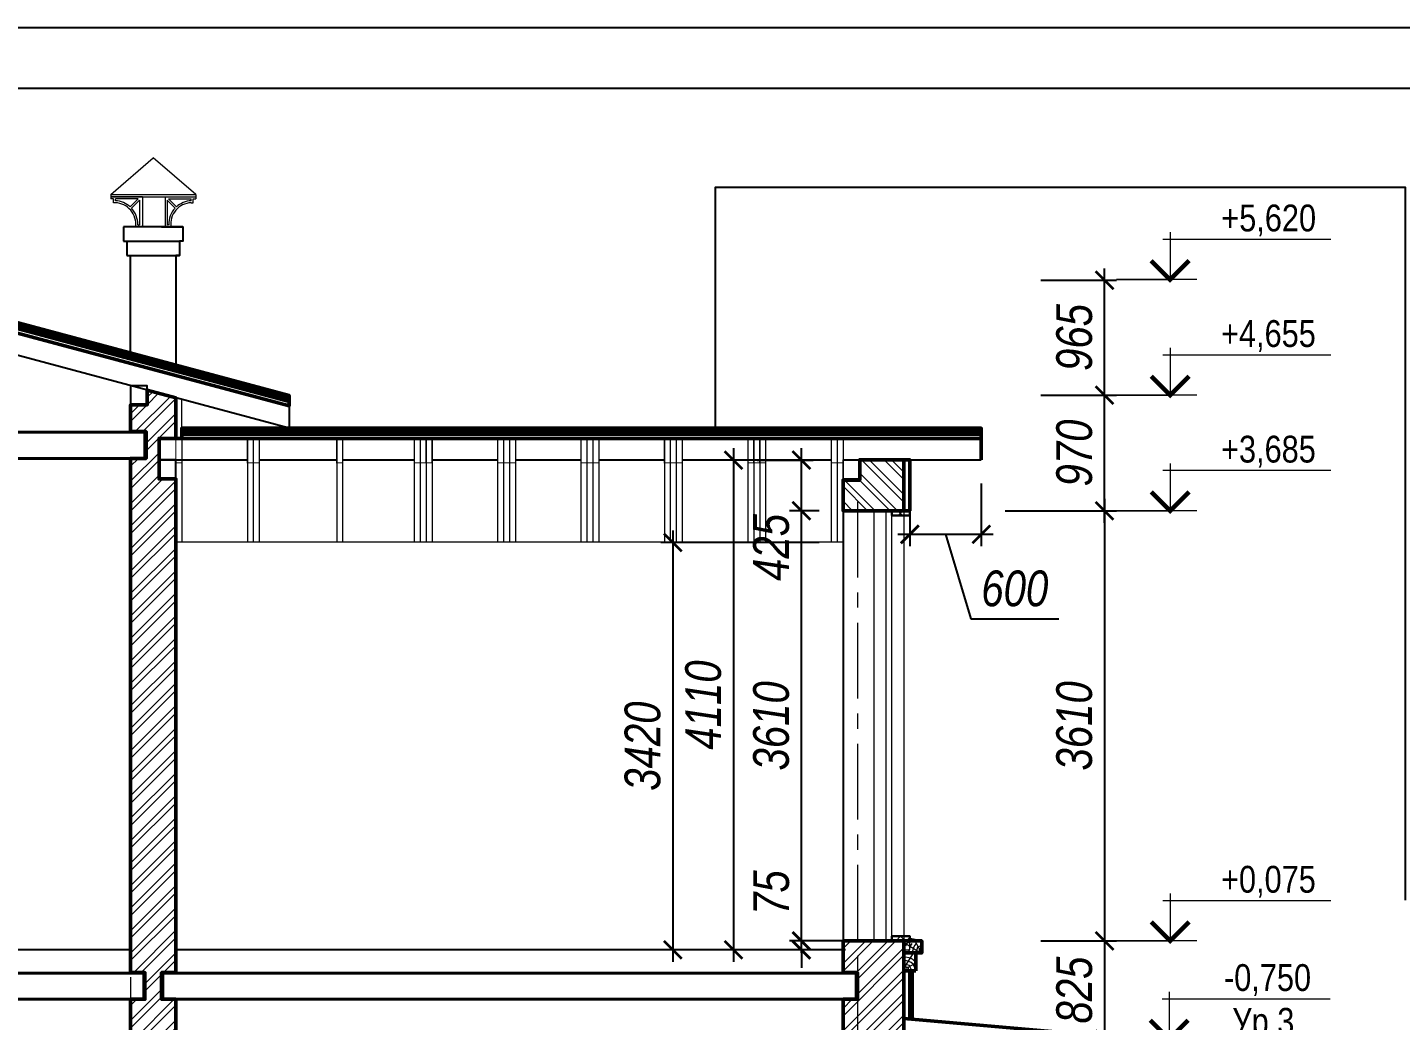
# Model space of a CAD drawing. Header units: millimetres. Extents: x 1582001 to 3303937, y 226471 to 491235.
# Drawn here: x 1894565 to 1906088, y 401720 to 410055 of the extents above; entities that cross this region are included whole.
import ezdxf
from ezdxf.enums import TextEntityAlignment as Align

# ---------------------------------------------------------------- set-up
doc = ezdxf.new("R2010")
doc.units = ezdxf.units.MM
doc.linetypes.add('CENTER', pattern=[50.8, 31.75, -6.35, 6.35, -6.35])
doc.linetypes.add('CONTI', pattern=[0])
doc.layers.get('Defpoints').update_dxf_attribs({"color": 255, "lineweight": 30})
for name, color, linetype, lineweight in [('A-Wall-G', 22, 'Continuous', 50), ('Кирпич', 253, 'Continuous', 9), ('Кровля', 232, 'Continuous', 25), ('Окна', 4, 'Continuous', 18), ('Оси', 251, 'CENTER', 9), ('Отметки', 123, 'Continuous', 18), ('Размеры', 7, 'Continuous', 18), ('Стены несущие', 7, 'Continuous', 40), ('Тонкая', 6, 'Continuous', 15), ('Утеплитель', 145, 'Continuous', 9), ('Штриховка', 252, 'Continuous', 15), ('Штриховки', 251, 'Continuous', 20)]:
    doc.layers.add(name, color=color, linetype=linetype, lineweight=lineweight)
for name, color, linetype in [('Rasmer', 135, 'Continuous'), ('Strichovki', 251, 'Continuous'), ('Т-Подписи', 7, 'Continuous'), ('Формуляр', 138, 'Continuous')]:
    doc.layers.add(name, color=color, linetype=linetype)
doc.styles.add('-АР-', font='ARIALN.TTF', dxfattribs={"width": 0.98, "height": 300})
doc.styles.add('style', font='ARIALNI.TTF', dxfattribs={"width": 0.98, "height": 300})
doc.dimstyles.new('М100', dxfattribs={"dimtxt": 600, "dimasz": 150, "dimexe": 100, "dimexo": 200, "dimgap": 100, "dimtad": 1, "dimdec": 0, "dimtxsty": 'style', "dimblk": 'ARCHTICK', "dimcen": 150, "dimdle": 100, "dimclrt": 256, "dimadec": 0, "dimazin": 0, "dimtfac": 1, "dimtdec": 0, "dimtmove": 1, "dimatfit": 3, "dimldrblk": 'NONE', "dimfxl": 0, "dimarcsym": 0})

# ---------------------------------------------------------------- blocks, each defined once
blk = doc.blocks.new('*U28')
h = blk.add_hatch()
h.set_pattern_fill('ANSI37', color=256, scale=20, angle=180, style=0)
h.set_pattern_definition([(225, (7204.86, 115358.71), (44.90128, -44.90128), []), (315, (7204.86, 115358.71), (44.90128, 44.90128), [])])
h.paths.add_polyline_path([(-3570, 50), (-3610, 50), (-3610, -100), (-3570, -100)])
h = blk.add_hatch()
h.set_pattern_fill('ANSI37', color=256, scale=20, angle=180, style=0)
h.set_pattern_definition([(225, (10215.04, 115358.71), (44.90128, -44.90128), []), (315, (10215.04, 115358.71), (44.90128, 44.90128), [])])
h.paths.add_polyline_path([(-40, 50), (-40, -50), (0, -50), (0, 50)])
for points in [[(0, -100), (-3610, -100), (-3610, 0), (0, 0)], [(0, -250), (-3610, -250), (-3610, -150), (0, -150)]]:
    blk.add_lwpolyline(points, close=True)
at = {"layer": 'Утеплитель', "lineweight": 30}
for points in [[(-3570, -100), (-3610, -100), (-3610, 50), (-3570, 50)], [(0, -100), (-40, -100), (-40, 50), (0, 50)]]:
    blk.add_lwpolyline(points, close=True, dxfattribs=at)
blk = doc.blocks.new('_ArchTick')
at = {"color": 0, "linetype": 'ByBlock', "const_width": 0.15}
blk.add_lwpolyline([(-0.5, -0.5), (0.5, 0.5)], dxfattribs=at)
blk = doc.blocks.new('*D591')
at = {"layer": 'Defpoints', "color": 0, "lineweight": -3, "transparency": 16777216}
for p in [(1902570, 405998), (1902870, 402388), (1903604, 402388)]:
    blk.add_point(p, dxfattribs=at)
at = {"layer": 'Размеры', "color": 0, "lineweight": -2, "transparency": 16777216}
for p, q in [((1903604, 406098), (1903604, 402288)), ((1902770, 405998), (1903704, 405998)), ((1903070, 402388), (1903704, 402388))]:
    blk.add_line(p, q, dxfattribs=at)
at = {"layer": 'Размеры', "color": 0, "lineweight": -2, "transparency": 16777216, "xscale": 150, "yscale": 150, "zscale": 150}
for p, rotation in [((1903604, 405998), 90), ((1903604, 402388), 270)]:
    blk.add_blockref('_ArchTick', p, dxfattribs=dict(at, rotation=rotation))
at = {"layer": 'Размеры', "transparency": 16777216, "insert": (1903351, 404193), "char_height": 300, "attachment_point": 5, "rotation": 90, "style": 'style'}
blk.add_mtext('3610', dxfattribs=at)
blk = doc.blocks.new('_None')
blk = doc.blocks.new('*U5')
at = {"color": 0, "linetype": 'Continuous', "lineweight": -2}
for p, q in [((6, 5.3), (6, 0)), ((24, 4.5), (5.2, 4.5)), ((9, 0), (0, 0)), ((0, 0), (6, 0))]:
    blk.add_line(p, q, dxfattribs=at)
at = {"color": 0, "linetype": 'Continuous', "lineweight": -2, "const_width": 0.5}
blk.add_lwpolyline([(3.88, 2.12), (6, 0), (8.12, 2.12)], dxfattribs=at)
at = {"color": 0, "linetype": 'Continuous', "lineweight": -2, "style": '-АР-', "flags": 8}
blk.add_attdef('OTMETKA', text='', height=3, dxfattribs=at).set_placement((17.03, 4.5), align=Align.BOTTOM_CENTER)
blk.add_attdef('FLOOR', text='', height=3, dxfattribs=at).set_placement((17, 3.5), align=Align.TOP_CENTER)
blk = doc.blocks.new('OTMETKA')
at = {"color": 0, "linetype": 'Continuous', "lineweight": -2}
for p, q in [((6, 5.3), (6, 0)), ((24, 4.5), (5.2, 4.5)), ((9, 0), (0, 0)), ((0, 0), (6, 0))]:
    blk.add_line(p, q, dxfattribs=at)
at = {"color": 0, "linetype": 'Continuous', "lineweight": -2, "const_width": 0.5}
blk.add_lwpolyline([(3.88, 2.12), (6, 0), (8.12, 2.12)], dxfattribs=at)
at = {"color": 0, "linetype": 'Continuous', "lineweight": -2, "style": '-АР-', "flags": 8}
blk.add_attdef('OTMETKA', text='', height=3, dxfattribs=at).set_placement((17, 4.5), align=Align.BOTTOM_CENTER)
blk.add_attdef('FLOOR', text='', height=3, dxfattribs=at).set_placement((17, 3.5), align=Align.TOP_CENTER)
blk = doc.blocks.new('*D592')
at = {"layer": 'Defpoints', "color": 0, "lineweight": -3, "transparency": 16777216}
for p in [(1902870, 402388), (1903420, 401563), (1903604, 401563)]:
    blk.add_point(p, dxfattribs=at)
at = {"layer": 'Размеры', "color": 0, "lineweight": -2, "transparency": 16777216}
for p, q in [((1903604, 402488), (1903604, 401463)), ((1903070, 402388), (1903704, 402388)), ((1903620, 401563), (1903704, 401563))]:
    blk.add_line(p, q, dxfattribs=at)
at = {"layer": 'Размеры', "color": 0, "lineweight": -2, "transparency": 16777216, "xscale": 150, "yscale": 150, "zscale": 150}
for p, rotation in [((1903604, 402388), 90), ((1903604, 401563), 270)]:
    blk.add_blockref('_ArchTick', p, dxfattribs=dict(at, rotation=rotation))
at = {"layer": 'Размеры', "transparency": 16777216, "insert": (1903351, 401976), "char_height": 300, "attachment_point": 5, "rotation": 90, "style": 'style'}
blk.add_mtext('825', dxfattribs=at)
blk = doc.blocks.new('*D593')
at = {"layer": 'Defpoints', "color": 0, "lineweight": -3, "transparency": 16777216}
for p in [(1901060, 402388), (1901630, 402388), (1901630, 402313)]:
    blk.add_point(p, dxfattribs=at)
at = {"layer": 'Размеры', "color": 0, "lineweight": -2, "transparency": 16777216}
for p, q in [((1901060, 402388), (1901060, 402538)), ((1901430, 402388), (1900960, 402388)), ((1901430, 402313), (1900960, 402313)), ((1901060, 402313), (1901060, 402388)), ((1901060, 402313), (1901060, 402163))]:
    blk.add_line(p, q, dxfattribs=at)
at = {"layer": 'Размеры', "color": 0, "lineweight": -2, "transparency": 16777216, "xscale": 150, "yscale": 150, "zscale": 150}
for p, rotation in [((1901060, 402388), 270), ((1901060, 402313), 90)]:
    blk.add_blockref('_ArchTick', p, dxfattribs=dict(at, rotation=rotation))
at = {"layer": 'Размеры', "transparency": 16777216, "insert": (1900808, 402794), "char_height": 300, "attachment_point": 5, "rotation": 90, "style": 'style'}
blk.add_mtext('75', dxfattribs=at)
blk = doc.blocks.new('*D594')
at = {"layer": 'Defpoints', "color": 0, "lineweight": -3, "transparency": 16777216}
for p in [(1901410, 406423), (1900490, 402313), (1901410, 402313)]:
    blk.add_point(p, dxfattribs=at)
at = {"layer": 'Размеры', "color": 0, "lineweight": -2, "transparency": 16777216}
for p, q in [((1900490, 406523), (1900490, 402213)), ((1901210, 406423), (1900390, 406423)), ((1901210, 402313), (1900390, 402313))]:
    blk.add_line(p, q, dxfattribs=at)
at = {"layer": 'Размеры', "color": 0, "lineweight": -2, "transparency": 16777216, "xscale": 150, "yscale": 150, "zscale": 150}
for p, rotation in [((1900490, 406423), 90), ((1900490, 402313), 270)]:
    blk.add_blockref('_ArchTick', p, dxfattribs=dict(at, rotation=rotation))
at = {"layer": 'Размеры', "transparency": 16777216, "insert": (1900237, 404368), "char_height": 300, "attachment_point": 5, "rotation": 90, "style": 'style'}
blk.add_mtext('4110', dxfattribs=at)
blk = doc.blocks.new('*D595')
at = {"layer": 'Defpoints', "color": 0, "lineweight": -3, "transparency": 16777216}
for p in [(1901060, 405998), (1901410, 405998), (1901410, 402388)]:
    blk.add_point(p, dxfattribs=at)
at = {"layer": 'Размеры', "color": 0, "lineweight": -2, "transparency": 16777216}
for p, q in [((1901060, 402288), (1901060, 406098)), ((1901210, 405998), (1900960, 405998)), ((1901210, 402388), (1900960, 402388))]:
    blk.add_line(p, q, dxfattribs=at)
at = {"layer": 'Размеры', "color": 0, "lineweight": -2, "transparency": 16777216, "xscale": 150, "yscale": 150, "zscale": 150}
for p, rotation in [((1901060, 405998), 90), ((1901060, 402388), 270)]:
    blk.add_blockref('_ArchTick', p, dxfattribs=dict(at, rotation=rotation))
at = {"layer": 'Размеры', "transparency": 16777216, "insert": (1900807, 404193), "char_height": 300, "attachment_point": 5, "rotation": 90, "style": 'style'}
blk.add_mtext('3610', dxfattribs=at)
blk = doc.blocks.new('*D596')
at = {"layer": 'Defpoints', "color": 0, "lineweight": -3, "transparency": 16777216}
for p in [(1900490, 406424), (1901060, 406424), (1901410, 405999)]:
    blk.add_point(p, dxfattribs=at)
at = {"layer": 'Размеры', "color": 0, "lineweight": -2, "transparency": 16777216}
for p, q in [((1901060, 405899), (1901060, 406524)), ((1900690, 406424), (1901160, 406424)), ((1901210, 405999), (1900960, 405999))]:
    blk.add_line(p, q, dxfattribs=at)
at = {"layer": 'Размеры', "color": 0, "lineweight": -2, "transparency": 16777216, "xscale": 150, "yscale": 150, "zscale": 150}
for p, rotation in [((1901060, 406424), 90), ((1901060, 405999), 270)]:
    blk.add_blockref('_ArchTick', p, dxfattribs=dict(at, rotation=rotation))
at = {"layer": 'Размеры', "transparency": 16777216, "insert": (1900807, 405691), "char_height": 300, "attachment_point": 5, "rotation": 90, "style": 'style'}
blk.add_mtext('425', dxfattribs=at)
blk = doc.blocks.new('*D597')
at = {"layer": 'Defpoints', "color": 0, "lineweight": -3, "transparency": 16777216}
for p in [(1901970, 406426), (1902570, 406426), (1902570, 405801)]:
    blk.add_point(p, dxfattribs=at)
at = {"layer": 'Размеры', "color": 0, "lineweight": -2, "transparency": 16777216}
for p, q in [((1901970, 406226), (1901970, 405701)), ((1902570, 406226), (1902570, 405701)), ((1901870, 405801), (1902670, 405801)), ((1902270, 405801), (1902483, 405092)), ((1902483, 405092), (1903220, 405092))]:
    blk.add_line(p, q, dxfattribs=at)
at = {"layer": 'Размеры', "color": 0, "lineweight": -2, "transparency": 16777216, "xscale": 150, "yscale": 150, "zscale": 150, "rotation": 180}
blk.add_blockref('_ArchTick', (1901970, 405801), dxfattribs=at)
at = {"layer": 'Размеры', "color": 0, "lineweight": -2, "transparency": 16777216, "xscale": 150, "yscale": 150, "zscale": 150}
blk.add_blockref('_ArchTick', (1902570, 405801), dxfattribs=at)
at = {"layer": 'Размеры', "transparency": 16777216, "insert": (1902851, 405345), "char_height": 300, "attachment_point": 5, "style": 'style'}
blk.add_mtext('600', dxfattribs=at)
blk = doc.blocks.new('*D598')
at = {"layer": 'Defpoints', "color": 0, "lineweight": -3, "transparency": 16777216}
for p in [(1901410, 405733), (1899981, 402313), (1901410, 402313)]:
    blk.add_point(p, dxfattribs=at)
at = {"layer": 'Размеры', "color": 0, "lineweight": -2, "transparency": 16777216}
for p, q in [((1899981, 405833), (1899981, 402213)), ((1901210, 405733), (1899881, 405733)), ((1901210, 402313), (1899881, 402313))]:
    blk.add_line(p, q, dxfattribs=at)
at = {"layer": 'Размеры', "color": 0, "lineweight": -2, "transparency": 16777216, "xscale": 150, "yscale": 150, "zscale": 150}
for p, rotation in [((1899981, 405733), 90), ((1899981, 402313), 270)]:
    blk.add_blockref('_ArchTick', p, dxfattribs=dict(at, rotation=rotation))
at = {"layer": 'Размеры', "transparency": 16777216, "insert": (1899728, 404023), "char_height": 300, "attachment_point": 5, "rotation": 90, "style": 'style'}
blk.add_mtext('3420', dxfattribs=at)
blk = doc.blocks.new('*D599')
at = {"layer": 'Defpoints', "color": 0, "lineweight": -3, "transparency": 16777216}
for p in [(1902870, 406968), (1903604, 406968), (1902570, 405998)]:
    blk.add_point(p, dxfattribs=at)
at = {"layer": 'Размеры', "color": 0, "lineweight": -2, "transparency": 16777216}
for p, q in [((1903604, 405898), (1903604, 407068)), ((1903070, 406968), (1903704, 406968)), ((1902770, 405998), (1903704, 405998))]:
    blk.add_line(p, q, dxfattribs=at)
at = {"layer": 'Размеры', "color": 0, "lineweight": -2, "transparency": 16777216, "xscale": 150, "yscale": 150, "zscale": 150}
for p, rotation in [((1903604, 406968), 90), ((1903604, 405998), 270)]:
    blk.add_blockref('_ArchTick', p, dxfattribs=dict(at, rotation=rotation))
at = {"layer": 'Размеры', "transparency": 16777216, "insert": (1903351, 406483), "char_height": 300, "attachment_point": 5, "rotation": 90, "style": 'style'}
blk.add_mtext('970', dxfattribs=at)
blk = doc.blocks.new('*D600')
at = {"layer": 'Defpoints', "color": 0, "lineweight": -3, "transparency": 16777216}
for p in [(1902870, 407933), (1903604, 407933), (1902870, 406968)]:
    blk.add_point(p, dxfattribs=at)
at = {"layer": 'Размеры', "color": 0, "lineweight": -2, "transparency": 16777216}
for p, q in [((1903604, 406868), (1903604, 408033)), ((1903070, 407933), (1903704, 407933)), ((1903070, 406968), (1903704, 406968))]:
    blk.add_line(p, q, dxfattribs=at)
at = {"layer": 'Размеры', "color": 0, "lineweight": -2, "transparency": 16777216, "xscale": 150, "yscale": 150, "zscale": 150}
for p, rotation in [((1903604, 407933), 90), ((1903604, 406968), 270)]:
    blk.add_blockref('_ArchTick', p, dxfattribs=dict(at, rotation=rotation))
at = {"layer": 'Размеры', "transparency": 16777216, "insert": (1903351, 407453), "char_height": 300, "attachment_point": 5, "rotation": 90, "style": 'style'}
blk.add_mtext('965', dxfattribs=at)

msp = doc.modelspace()

# ---------------------------------------------------------------- hatches: boundary and pattern name
at = {"layer": 'Кирпич'}
h = msp.add_hatch(dxfattribs=at)
h.set_pattern_fill('ANSI32', color=0, scale=14, style=0)
h.set_pattern_definition([(45, (345157.06, 64994.14), (-94.292689, 94.292689), []), (45, (345219.93, 64994.14), (-94.292689, 94.292689), [])])
h.paths.add_polyline_path([(1895429.9, 402123.3), (1895549.9, 402123.3), (1895549.9, 401898.3), (1895429.9, 401898.3), (1895429.9, 401563.3), (1895809.9, 401563.3), (1895809.9, 401898.3), (1895689.9, 401898.3), (1895689.9, 402123.3), (1895809.9, 402123.3), (1895809.9, 406266.3), (1895669.9, 406266.3), (1895669.9, 406606.3), (1895809.9, 406606.3), (1895809.9, 406945.9), (1895569.9, 407010.3), (1895569.9, 406888.1), (1895429.9, 406888.1), (1895429.9, 406663.3), (1895559.9, 406663.3), (1895559.9, 406438.3), (1895429.9, 406438.3)])
h = msp.add_hatch(dxfattribs=at)
h.set_pattern_fill('ANSI32', color=0, scale=14, style=0)
h.set_pattern_definition([(135, (3440002.72, 64436.65), (94.292689, 94.292689), []), (135, (3439939.85, 64436.65), (94.292689, 94.292689), [])])
h.paths.add_polyline_path([(1901919.9, 406426.3), (1901549.9, 406426.3), (1901549.9, 406256.3), (1901409.9, 406256.3), (1901409.9, 405998.5), (1901919.9, 405998.5)])
h = msp.add_hatch(dxfattribs=at)
h.set_pattern_fill('ANSI32', color=0, scale=14, style=0)
h.set_pattern_definition([(45, (521407.74, 138055.65), (-94.292689, 94.292689), []), (45, (521470.6, 138055.65), (-94.292689, 94.292689), [])])
h.paths.add_polyline_path([(1901529.9, 402388.3), (1901409.9, 402388.3), (1901409.9, 402123.3), (1901529.9, 402123.3)])
h.paths.add_polyline_path([(1901919.9, 402388.3), (1901819.9, 402388.3), (1901529.9, 402388.3), (1901529.9, 401563.3), (1901919.9, 401563.3)])
h.paths.add_polyline_path([(1901529.9, 401898.3), (1901409.9, 401898.3), (1901409.9, 401563.3), (1901529.9, 401563.3)])

# ---------------------------------------------------------------- linework, layer by layer
for p, q in [((1901409.9, 405998.5), (1901409.9, 402388.3)), ((1895429.9, 402313.3), (1894379.9, 402313.3)), ((1901409.9, 402313.3), (1895809.9, 402313.3))]:
    msp.add_line(p, q)
at = {"color": 0, "lineweight": -3, "ltscale": 100}
msp.add_lwpolyline([(1895429.9, 408142.3), (1895809.9, 408142.3), (1895809.9, 407220.6), (1895429.9, 407322.4)], close=True, dxfattribs=at)
at = {"layer": 'A-Wall-G', "color": 0, "ltscale": 100}
for p, q in [((1902569.9, 406606.3), (1895669.9, 406606.3)), ((1895669.9, 406606.3), (1895669.9, 406426.3)), ((1902569.9, 406666.3), (1895859.9, 406666.3)), ((1902569.9, 406641.3), (1895859.9, 406641.3)), ((1902569.9, 406426.3), (1902569.9, 406606.3)), ((1901919.9, 401738.3), (1903319.9, 401613.3))]:
    msp.add_line(p, q, dxfattribs=at)
at = {"layer": 'A-Wall-G', "color": 0, "lineweight": -3, "ltscale": 100}
for p, q in [((1895669.9, 406426.3), (1896409.9, 406426.3)), ((1896459.9, 406426.3), (1896459.9, 406426.3)), ((1896509.9, 406426.3), (1897159.9, 406426.3)), ((1897209.9, 406426.3), (1897809.9, 406426.3)), ((1897859.9, 406426.3), (1897859.9, 406426.3)), ((1897909.9, 406426.3), (1897909.9, 406426.3)), ((1897959.9, 406426.3), (1898509.9, 406426.3)), ((1898559.9, 406426.3), (1898559.9, 406426.3)), ((1898609.9, 406426.3), (1898609.9, 406426.3)), ((1898659.9, 406426.3), (1899209.9, 406426.3)), ((1899259.9, 406426.3), (1899259.9, 406426.3)), ((1899309.9, 406426.3), (1899309.9, 406426.3)), ((1899359.9, 406426.3), (1899909.9, 406426.3)), ((1900059.9, 406426.3), (1900609.9, 406426.3)), ((1900759.9, 406426.3), (1901309.9, 406426.3)), ((1901409.9, 406426.3), (1902569.9, 406426.3))]:
    msp.add_line(p, q, dxfattribs=at)
at = {"layer": 'A-Wall-G', "ltscale": 100}
for p, q in [((1901919.9, 402288.3), (1902069.9, 402288.3)), ((1901919.9, 402288.3), (1902069.9, 402288.3)), ((1902019.9, 402288.3), (1902019.9, 402138.3)), ((1902019.9, 402288.3), (1902019.9, 402138.3)), ((1902019.9, 402138.3), (1901919.9, 402138.3)), ((1902019.9, 402138.3), (1901919.9, 402138.3)), ((1901969.9, 402138.3), (1901969.9, 401988.3)), ((1901969.9, 402138.3), (1901969.9, 401733.9)), ((1901989.9, 402138.3), (1901989.9, 401988.3)), ((1901989.9, 402138.3), (1901989.9, 401732.1))]:
    msp.add_line(p, q, dxfattribs=at)
at = {"layer": 'A-Wall-G', "color": 0, "ltscale": 100}
for points in [[(1889539.9, 406966), (1893149.9, 407933.3), (1896759.9, 406966), (1896759.9, 406878), (1893149.9, 407845.3), (1889539.9, 406878), (1889539.9, 406966)], [(1896759.9, 406940.7), (1893149.9, 407908)], [(1896759.9, 406915.4), (1893149.9, 407882.7)], [(1902569.9, 406606.3), (1902569.9, 406691.3), (1895859.9, 406691.3), (1895859.9, 406606.3), (1902569.9, 406606.3)]]:
    msp.add_lwpolyline(points, dxfattribs=at)
at = {"layer": 'A-Wall-G', "ltscale": 100}
for points in [[(1895809.9, 401563.3), (1895809.9, 401898.3), (1895689.9, 401898.3), (1895689.9, 402123.3), (1895809.9, 402123.3), (1895809.9, 406266.3), (1895669.9, 406266.3), (1895669.9, 406606.3), (1895809.9, 406606.3), (1895809.9, 406945.9), (1895569.9, 407010.3), (1895569.9, 406888.1), (1895429.9, 406888.1), (1895429.9, 406663.3), (1895559.9, 406663.3), (1895559.9, 406438.3), (1895429.9, 406438.3), (1895429.9, 402123.3), (1895549.9, 402123.3), (1895549.9, 401898.3), (1895429.9, 401898.3), (1895429.9, 401563.3)], [(1901919.9, 406426.3), (1901549.9, 406426.3), (1901549.9, 406256.3), (1901409.9, 406256.3), (1901409.9, 405998.5), (1901409.9, 405998.5), (1901409.9, 405998.5), (1901409.9, 405998.5), (1901409.9, 405998.5), (1901919.9, 405998.5), (1901919.9, 406426.3)], [(1901919.9, 401463.4), (1901919.9, 402388.3), (1901409.9, 402388.3), (1901409.9, 402123.3), (1901529.9, 402123.3), (1901529.9, 401898.3), (1901409.9, 401898.3), (1901409.9, 401563.3)], [(1901919.9, 402288.3), (1902069.9, 402288.3), (1902069.9, 402388.3), (1901919.9, 402388.3), (1901919.9, 402288.3)], [(1901919.9, 402288.3), (1902069.9, 402288.3), (1902069.9, 402388.3), (1901919.9, 402388.3), (1901919.9, 402288.3)]]:
    msp.add_lwpolyline(points, dxfattribs=at)
msp.add_lwpolyline([(1901969.9, 405998.5), (1901919.9, 405998.5), (1901919.9, 406426.3), (1901969.9, 406426.3)], close=True, dxfattribs=at)
at = {"layer": 'Rasmer', "color": 0, "ltscale": 2}
msp.add_lwpolyline([(1906128.8, 402731.7), (1906128.8, 408710.3), (1900336.1, 408710.3), (1900336.1, 406691.3)], dxfattribs=at)
at = {"layer": 'Strichovki'}
msp.add_line((1901969.9, 402408.3), (1902069.9, 402388.3), dxfattribs=at)
at = {"layer": 'Кровля', "color": 0}
msp.add_lwpolyline([(1889539.9, 406878), (1893149.9, 407845.3), (1896759.9, 406878), (1896759.9, 406691.7), (1893149.9, 407659), (1889539.9, 406691.3), (1889539.9, 406878)], dxfattribs=at)
at = {"layer": 'Кровля'}
for points in [[(1895429.9, 406888.1), (1895569.9, 406888.1), (1895569.9, 407048.1), (1895429.9, 407048.1)], [(1895669.9, 406266.3), (1895809.9, 406266.3), (1895809.9, 406426.3), (1895669.9, 406426.3)]]:
    msp.add_lwpolyline(points, close=True, dxfattribs=at)
for points in [[(1896459.9, 406426.3), (1896459.9, 406426.3)], [(1896509.9, 406426.3), (1897159.9, 406426.3)], [(1897209.9, 406426.3), (1897809.9, 406426.3)], [(1897859.9, 406426.3), (1897859.9, 406426.3)], [(1897909.9, 406426.3), (1897909.9, 406426.3)], [(1897959.9, 406426.3), (1898509.9, 406426.3)], [(1898559.9, 406426.3), (1898559.9, 406426.3)], [(1898609.9, 406426.3), (1898609.9, 406426.3)], [(1898659.9, 406426.3), (1899209.9, 406426.3)], [(1899259.9, 406426.3), (1899259.9, 406426.3)], [(1899309.9, 406426.3), (1899309.9, 406426.3)], [(1899359.9, 406426.3), (1899909.9, 406426.3)], [(1900009.9, 406426.3), (1900009.9, 406426.3)], [(1900059.9, 406426.3), (1900609.9, 406426.3)], [(1900659.9, 406426.3), (1900659.9, 406426.3)], [(1900709.9, 406426.3), (1900709.9, 406426.3)], [(1900759.9, 406426.3), (1901309.9, 406426.3)], [(1901359.9, 406426.3), (1901359.9, 406426.3)]]:
    msp.add_lwpolyline(points, dxfattribs=at)
at = {"layer": 'Оси', "ltscale": 20}
for p, q in [((1895429.9, 406148.1), (1895429.9, 397034.3)), ((1901529.9, 406074.4), (1901529.9, 397034.3))]:
    msp.add_line(p, q, dxfattribs=at)
at = {"layer": 'Размеры', "color": 255, "ltscale": 100}
for points in [[(1900609.9, 406691.3), (1900609.9, 406641.3)], [(1900659.9, 406691.3), (1900659.9, 406641.3)], [(1900709.9, 406691.3), (1900709.9, 406641.3)], [(1900759.9, 406691.3), (1900759.9, 406641.3)], [(1901309.9, 406691.3), (1901309.9, 406641.3)], [(1901359.9, 406691.3), (1901359.9, 406641.3)], [(1901409.9, 406691.3), (1901409.9, 406641.3)]]:
    msp.add_lwpolyline(points, dxfattribs=at)
at = {"layer": 'Размеры', "color": 0, "ltscale": 100}
for points in [[(1895859.9, 406606.3), (1895859.9, 405735.6)], [(1896409.9, 406606.3), (1896409.9, 405735.6)], [(1896459.9, 406606.3), (1896459.9, 405735.6)], [(1896509.9, 406606.3), (1896509.9, 405735.6)], [(1897159.9, 406606.3), (1897159.9, 405735.6)], [(1897209.9, 406606.3), (1897209.9, 405735.6)], [(1897809.9, 406606.3), (1897809.9, 405735.6)], [(1897859.9, 406606.3), (1897859.9, 405735.6)], [(1897909.9, 406606.3), (1897909.9, 405735.6)], [(1897959.9, 406606.3), (1897959.9, 405735.6)], [(1898509.9, 406606.3), (1898509.9, 405735.6)], [(1898559.9, 406606.3), (1898559.9, 405735.6)], [(1898609.9, 406606.3), (1898609.9, 405735.6)], [(1898659.9, 406606.3), (1898659.9, 405735.6)], [(1899209.9, 406606.3), (1899209.9, 405735.6)], [(1899259.9, 406606.3), (1899259.9, 405735.6)], [(1899309.9, 406606.3), (1899309.9, 405735.6)], [(1899359.9, 406606.3), (1899359.9, 405735.6)], [(1899909.9, 406606.3), (1899909.9, 405735.6)], [(1899959.9, 406606.3), (1899959.9, 405735.6)], [(1900009.9, 406606.3), (1900009.9, 405735.6)], [(1900059.9, 406606.3), (1900059.9, 405735.6)], [(1900609.9, 406606.3), (1900609.9, 405735.6)], [(1900659.9, 406606.3), (1900659.9, 405735.6)], [(1900709.9, 406606.3), (1900709.9, 405735.6)], [(1900759.9, 406606.3), (1900759.9, 405735.6)], [(1901309.9, 406606.3), (1901309.9, 405735.6)], [(1901359.9, 406606.3), (1901359.9, 405735.6)], [(1901409.9, 406606.3), (1901409.9, 405735.6)], [(1901409.9, 406426.3), (1901409.9, 405735.6), (1895809.9, 405735.6), (1895809.9, 406426.3), (1896409.9, 406426.3)]]:
    msp.add_lwpolyline(points, dxfattribs=at)
msp.add_lwpolyline([(1901549.9, 406266.3), (1901409.9, 406266.3), (1901409.9, 406426.3), (1901549.9, 406426.3)], close=True, dxfattribs=at)
at = {"layer": 'Стены несущие'}
for points in [[(1890759.9, 406438.3), (1895549.9, 406438.3), (1895549.9, 406658.3), (1890759.9, 406658.3)], [(1890759.9, 401898.3), (1895539.9, 401898.3), (1895539.9, 402118.3), (1890759.9, 402118.3)], [(1895699.9, 401898.3), (1901519.9, 401898.3), (1901519.9, 402118.3), (1895699.9, 402118.3)]]:
    msp.add_lwpolyline(points, close=True, dxfattribs=at)
at = {"layer": 'Т-Подписи', "ltscale": 100}
for p, q in [((1895869.9, 408382.3), (1895369.9, 408382.3)), ((1895369.9, 408382.3), (1895369.9, 408262.3)), ((1895369.9, 408262.3), (1895839.9, 408262.3)), ((1895399.9, 408262.3), (1895399.9, 408142.3)), ((1895399.9, 408142.3), (1895839.9, 408142.3))]:
    msp.add_line(p, q, dxfattribs=at)
msp.add_lwpolyline([(1895689.9, 408382.3), (1895869.9, 408382.3), (1895869.9, 408262.3), (1895839.9, 408262.3), (1895839.9, 408142.3), (1895809.9, 408142.3)], dxfattribs=at)
at = {"layer": 'Тонкая'}
for points, const_width in [([(1895809.9, 406606.3), (1895809.9, 406401.4), (1895859.9, 406401.4), (1895859.9, 406606.3), (1895809.9, 406606.3)], 10), ([(1896409.9, 406606.3), (1896409.9, 406401.4), (1896459.9, 406401.4), (1896459.9, 406606.3), (1896409.9, 406606.3)], 10), ([(1896459.9, 406606.3), (1896459.9, 406401.4), (1896509.9, 406401.4), (1896509.9, 406606.3), (1896459.9, 406606.3)], 10), ([(1897159.9, 406606.3), (1897159.9, 406401.4), (1897209.9, 406401.4), (1897209.9, 406606.3), (1897159.9, 406606.3)], 10), ([(1897809.9, 406606.3), (1897809.9, 406401.4), (1897859.9, 406401.4), (1897859.9, 406606.3), (1897809.9, 406606.3)], 10), ([(1897859.9, 406606.3), (1897859.9, 406401.4), (1897909.9, 406401.4), (1897909.9, 406606.3), (1897859.9, 406606.3)], 10), ([(1897909.9, 406606.3), (1897909.9, 406401.4), (1897959.9, 406401.4), (1897959.9, 406606.3), (1897909.9, 406606.3)], 10), ([(1898509.9, 406606.3), (1898509.9, 406401.4), (1898559.9, 406401.4), (1898559.9, 406606.3), (1898509.9, 406606.3)], 10), ([(1898559.9, 406606.3), (1898559.9, 406401.4), (1898609.9, 406401.4), (1898609.9, 406606.3), (1898559.9, 406606.3)], 10), ([(1898609.9, 406606.3), (1898609.9, 406401.4), (1898659.9, 406401.4), (1898659.9, 406606.3), (1898609.9, 406606.3)], 10), ([(1899209.9, 406606.3), (1899209.9, 406401.4), (1899259.9, 406401.4), (1899259.9, 406606.3), (1899209.9, 406606.3)], 10), ([(1899259.9, 406606.3), (1899259.9, 406401.4), (1899309.9, 406401.4), (1899309.9, 406606.3), (1899259.9, 406606.3)], 10), ([(1899309.9, 406606.3), (1899309.9, 406401.4), (1899359.9, 406401.4), (1899359.9, 406606.3), (1899309.9, 406606.3)], 10), ([(1899909.9, 406606.3), (1899909.9, 406401.4), (1899959.9, 406401.4), (1899959.9, 406606.3), (1899909.9, 406606.3)], 10), ([(1899959.9, 406606.3), (1899959.9, 406401.4), (1900009.9, 406401.4), (1900009.9, 406606.3), (1899959.9, 406606.3)], 10), ([(1900009.9, 406606.3), (1900009.9, 406401.4), (1900059.9, 406401.4), (1900059.9, 406606.3), (1900009.9, 406606.3)], 10), ([(1900609.9, 406606.3), (1900609.9, 406401.4), (1900659.9, 406401.4), (1900659.9, 406606.3), (1900609.9, 406606.3)], 10), ([(1900659.9, 406606.3), (1900659.9, 406401.4), (1900709.9, 406401.4), (1900709.9, 406606.3), (1900659.9, 406606.3)], 10), ([(1900709.9, 406606.3), (1900709.9, 406401.4), (1900759.9, 406401.4), (1900759.9, 406606.3), (1900709.9, 406606.3)], 10), ([(1901309.9, 406606.3), (1901309.9, 406401.4), (1901359.9, 406401.4), (1901359.9, 406606.3), (1901309.9, 406606.3)], 10), ([(1901359.9, 406606.3), (1901359.9, 406401.4), (1901409.9, 406401.4), (1901409.9, 406606.3), (1901359.9, 406606.3)], 10), ([(1901969.9, 402428.3), (1901969.9, 402408.3), (1902074.4, 402389.8), (1902074.4, 402380.7), (1902072.6, 402385.1), (1902071.1, 402383.9)], 1), ([(1901969.9, 402428.3), (1901969.9, 402408.3), (1902074.4, 402389.8), (1902074.4, 402380.7), (1902072.6, 402385.1), (1902071.1, 402383.9)], 1)]:
    msp.add_lwpolyline(points, dxfattribs=dict(at, const_width=const_width))
at = {"layer": 'Утеплитель'}
msp.add_lwpolyline([(1895859.9, 406932.5), (1895809.9, 406945.9), (1895809.9, 406606.3), (1895859.9, 406606.3), (1895859.9, 406932.5)], dxfattribs=at)
msp.add_lwpolyline([(1901969.9, 402388.3), (1901919.9, 402388.3), (1901919.9, 402313.3), (1901969.9, 402313.3)], close=True, dxfattribs=at)
at = {"layer": 'Формуляр'}
msp.add_lwpolyline([(1876000.3, 410054.8), (1918000.3, 410054.8), (1918000.3, 380354.9), (1876000.3, 380354.9)], close=True, dxfattribs=at)
at = {"layer": 'Формуляр', "color": 0}
msp.add_lwpolyline([(1878000.3, 380854.9), (1878000.3, 409544.8), (1917500.3, 409544.8), (1917500.3, 380854.9)], close=True, dxfattribs=at)
at = {"layer": 'Штриховка', "linetype": 'CONTI', "ltscale": 20}
for p, q in [((1902036.8, 402300.8), (1901929.6, 402368.1)), ((1902036.8, 402300.8), (1901929.6, 402368.1)), ((1901946.1, 402366.9), (1901934.1, 402343.9)), ((1901946.1, 402366.9), (1901934.1, 402343.9)), ((1901969.1, 402382.1), (1901946.1, 402366.9)), ((1901969.1, 402382.1), (1901946.1, 402366.9)), ((1901962.9, 402301.2), (1901960.5, 402288.3)), ((1901962.9, 402301.2), (1901960.5, 402288.3)), ((1901970.1, 402333.4), (1901962.9, 402301.2)), ((1901970.1, 402333.4), (1901962.9, 402301.2)), ((1901976.7, 402350.6), (1901970.1, 402333.4)), ((1901976.7, 402350.6), (1901970.1, 402333.4)), ((1901985.5, 402366.2), (1901976.7, 402350.6)), ((1901985.5, 402366.2), (1901976.7, 402350.6)), ((1902000.1, 402330.3), (1901992.3, 402301.1)), ((1902000.1, 402330.3), (1901992.3, 402301.1)), ((1902010, 402349.5), (1902000.1, 402330.3)), ((1902010, 402349.5), (1902000.1, 402330.3)), ((1902022, 402366.2), (1902010, 402349.5)), ((1902022, 402366.2), (1902010, 402349.5)), ((1902057, 402309.9), (1902020.7, 402373.8)), ((1902057, 402309.9), (1902020.7, 402373.8)), ((1902034.2, 402336.2), (1902028.7, 402315.2)), ((1902034.2, 402336.2), (1902028.7, 402315.2)), ((1902028.7, 402315.2), (1902029.2, 402297)), ((1902028.7, 402315.2), (1902029.2, 402297)), ((1902029.2, 402297), (1902029.2, 402288.3)), ((1902029.2, 402297), (1902029.2, 402288.3)), ((1902047.5, 402341.7), (1902034.2, 402336.2)), ((1902047.5, 402341.7), (1902034.2, 402336.2)), ((1902058.9, 402298.5), (1902039.5, 402288.3)), ((1902058.9, 402298.5), (1902039.5, 402288.3)), ((1902051.6, 402323.5), (1902047, 402311)), ((1902051.6, 402323.5), (1902047, 402311)), ((1902047, 402311), (1902047, 402295.9)), ((1902047, 402311), (1902047, 402295.9)), ((1902047, 402295.9), (1902048.6, 402288.3)), ((1902047, 402295.9), (1902048.6, 402288.3)), ((1902070.1, 402351.1), (1902047.5, 402341.7)), ((1902070.1, 402351.1), (1902047.5, 402341.7)), ((1902070.1, 402331.2), (1902051.6, 402323.5)), ((1902070.1, 402331.2), (1902051.6, 402323.5)), ((1901946.7, 402187.4), (1901928.5, 402186.9)), ((1901946.7, 402187.4), (1901928.5, 402186.9)), ((1901932.3, 402179.3), (1901999.6, 402286.5)), ((1901932.3, 402179.3), (1901999.6, 402286.5)), ((1901964.9, 402246), (1901932.7, 402253.2)), ((1901964.9, 402246), (1901932.7, 402253.2)), ((1901961.8, 402216.1), (1901932.7, 402223.9)), ((1901961.8, 402216.1), (1901932.7, 402223.9)), ((1901941.5, 402159.1), (1902005.3, 402195.4)), ((1901941.5, 402159.1), (1902005.3, 402195.4)), ((1901967.8, 402181.9), (1901946.7, 402187.4)), ((1901967.8, 402181.9), (1901946.7, 402187.4)), ((1901981.1, 402206.2), (1901961.8, 402216.1)), ((1901981.1, 402206.2), (1901961.8, 402216.1)), ((1901982.1, 402239.5), (1901964.9, 402246)), ((1901982.1, 402239.5), (1901964.9, 402246)), ((1901973.3, 402168.7), (1901967.8, 402181.9)), ((1901973.3, 402168.7), (1901967.8, 402181.9)), ((1901997.7, 402194.2), (1901981.1, 402206.2)), ((1901997.7, 402194.2), (1901981.1, 402206.2)), ((1901997.7, 402230.6), (1901982.1, 402239.5)), ((1901997.7, 402230.6), (1901982.1, 402239.5)), ((1902013.7, 402213.5), (1901997.7, 402230.6)), ((1902013.7, 402213.5), (1901997.7, 402230.6)), ((1902013.7, 402157.2), (1901997.7, 402194.2)), ((1902013.7, 402157.2), (1901997.7, 402194.2)), ((1901942.6, 402169.2), (1901927.5, 402169.2)), ((1901942.6, 402169.2), (1901927.5, 402169.2)), ((1901955.1, 402164.5), (1901942.6, 402169.2)), ((1901955.1, 402164.5), (1901942.6, 402169.2)), ((1901962.7, 402146), (1901955.1, 402164.5)), ((1901962.7, 402146), (1901955.1, 402164.5)), ((1901982.6, 402146), (1901973.3, 402168.7)), ((1901982.6, 402146), (1901973.3, 402168.7))]:
    msp.add_line(p, q, dxfattribs=at)
at = {"layer": 'Штриховки'}
for p, q in [((1895263, 408652.2), (1895620.5, 408961)), ((1895978, 408652.2), (1895620.5, 408961)), ((1895263, 408652.2), (1895978, 408652.2)), ((1895263, 408652.2), (1895263, 408632.2)), ((1895263, 408632.2), (1895932.8, 408632.2)), ((1895529.2, 408632.2), (1895263, 408632.2)), ((1895263, 408632.2), (1895263, 408616.2)), ((1895529.2, 408632.2), (1895529.2, 408382.3)), ((1895711.8, 408632.2), (1895978, 408632.2)), ((1895722.8, 408382.3), (1895722.8, 408632.2)), ((1895978, 408652.2), (1895978, 408632.2)), ((1895978, 408632.2), (1895978, 408616.2)), ((1895287, 408616.2), (1895263, 408616.2)), ((1895287, 408584.1), (1895287, 408616.2)), ((1895303, 408584.1), (1895287, 408584.1)), ((1895303, 408584.1), (1895287, 408584.1)), ((1895493.8, 408616.2), (1895303, 408616.2)), ((1895303, 408600.2), (1895303, 408616.2)), ((1895493.8, 408616.2), (1895426.5, 408548.9)), ((1895505.2, 408604.8), (1895437.9, 408537.6)), ((1895505.2, 408604.8), (1895505.2, 408398.3)), ((1895735.8, 408604.8), (1895803.1, 408537.6)), ((1895735.8, 408604.8), (1895735.8, 408398.3)), ((1895747.1, 408616.2), (1895814.4, 408548.9)), ((1895747.1, 408616.2), (1895937.9, 408616.2)), ((1895937.9, 408600.2), (1895937.9, 408616.2)), ((1895937.9, 408584.1), (1895953.9, 408584.1)), ((1895953.9, 408616.2), (1895978, 408616.2)), ((1895953.9, 408584.1), (1895953.9, 408616.2)), ((1895490.2, 408398.3), (1895505.2, 408398.3)), ((1895749.6, 408398.3), (1895734.6, 408398.3)), ((1895529.2, 408382.3), (1895473, 408382.3)), ((1895710.6, 408382.3), (1895766.8, 408382.3))]:
    msp.add_line(p, q, dxfattribs=at)
for centre, radius, start, end in [((1895294, 408404.1), 196.3, 47.53964, 87.36429), ((1895294, 408404.1), 180.3, 353.07123, 87.13022), ((1895294, 408404.1), 196.3, 358.321, 42.86852), ((1895946.9, 408404.1), 196.3, 137.13148, 181.679), ((1895946.9, 408404.1), 180.3, 92.86978, 186.92877), ((1895946.9, 408404.1), 196.3, 92.63571, 132.46036)]:
    msp.add_arc(centre, radius, start, end, dxfattribs=at)

# ---------------------------------------------------------------- block references
at = {"layer": 'Окна', "rotation": 270}
msp.add_blockref('*U28', (1901919.9, 402388.3), dxfattribs=at)
at = {"layer": 'Отметки', "color": 0, "ltscale": 100, "xscale": 75, "yscale": 75, "zscale": 75}
for name, p, values in [('*U5', (1903704.4, 407938.3), {'OTMETKA': '+5,620'}), ('OTMETKA', (1903696.9, 401563.3), {'OTMETKA': '-0,750', 'FLOOR': 'Ур.3.'})]:
    msp.add_blockref(name, p, dxfattribs=at).add_auto_attribs(values)
at = {"layer": 'Отметки', "color": 0, "ltscale": 100}
ref = msp.add_blockref('*U5', (1903704.4, 406968.3), dxfattribs=dict(at, xscale=75, yscale=75, zscale=75))
ref.add_attrib('OTMETKA', '+4,655', dxfattribs={"layer": '0', "color": 0, "linetype": 'Continuous', "lineweight": -2, "height": 225, "style": '-АР-', "flags": 8}).set_placement((1904979.4, 407305.8), align=Align.BOTTOM_CENTER)
ref = msp.add_blockref('*U5', (1903704.4, 405998.3), dxfattribs=dict(at, xscale=75, yscale=75, zscale=75))
ref.add_attrib('OTMETKA', '+3,685', dxfattribs={"layer": '0', "color": 0, "linetype": 'Continuous', "lineweight": -2, "height": 225, "style": '-АР-', "flags": 8}).set_placement((1904979.4, 406335.8), align=Align.BOTTOM_CENTER)
ref = msp.add_blockref('*U5', (1903704.4, 402388.3), dxfattribs=dict(at, xscale=75, yscale=75, zscale=75))
ref.add_attrib('OTMETKA', '+0,075', dxfattribs={"layer": '0', "color": 0, "linetype": 'Continuous', "lineweight": -2, "height": 225, "style": '-АР-', "flags": 8}).set_placement((1904979.4, 402725.8), align=Align.BOTTOM_CENTER)

# ---------------------------------------------------------------- dimensions: what is measured, and where the dimension line sits
at = {"layer": 'Размеры'}
for base, p1, p2, picture, middle in [((1903604.4, 407933.3), (1902869.9, 406968.3), (1902869.9, 407933.3), '*D600', (1903604.4, 407453.3)), ((1903604.4, 406968.3), (1902569.9, 405998.3), (1902869.9, 406968.3), '*D599', (1903604.4, 406483.3)), ((1901060.4, 406423.5), (1901409.9, 405998.5), (1900489.9, 406423.5), '*D596', (1901060.4, 405691.3)), ((1901060.4, 402388.3), (1901629.9, 402313.3), (1901629.9, 402388.3), '*D593', (1901060.4, 402794.2))]:
    dim = msp.add_linear_dim(base=base, p1=p1, p2=p2, angle=90, dimstyle='М100', override={"dimtxt": 250}, dxfattribs=at)
    dim.commit()
    dim.dimension.update_dxf_attribs({"geometry": picture, "text_midpoint": middle, "dimtype": 160})
for base, p1, p2, angle, picture, middle in [((1900489.9, 402313.3), (1901409.9, 406423.3), (1901409.9, 402313.3), 90, '*D594', (1900236.7, 404368.3)), ((1902569.9, 405801.3), (1901969.9, 406426.3), (1902569.9, 406426.3), 180, '*D597', (1902582.7, 405345)), ((1901060.4, 405998.3), (1901409.9, 402388.3), (1901409.9, 405998.3), 90, '*D595', (1900807.3, 404193.3)), ((1903604.4, 402388.3), (1902569.9, 405998.3), (1902869.9, 402388.3), 90, '*D591', (1903351.2, 404193.3)), ((1899981.2, 402313.3), (1901409.9, 405733.3), (1901409.9, 402313.3), 90, '*D598', (1899728, 404023.3)), ((1903604.4, 401563.3), (1902869.9, 402388.3), (1903419.9, 401563.3), 90, '*D592', (1903351.2, 401975.8))]:
    dim = msp.add_linear_dim(base=base, p1=p1, p2=p2, angle=angle, dimstyle='М100', override={"dimtxt": 250}, dxfattribs=at)
    dim.commit()
    dim.dimension.update_dxf_attribs({"geometry": picture, "text_midpoint": middle})

doc.saveas('drawing.dxf')
